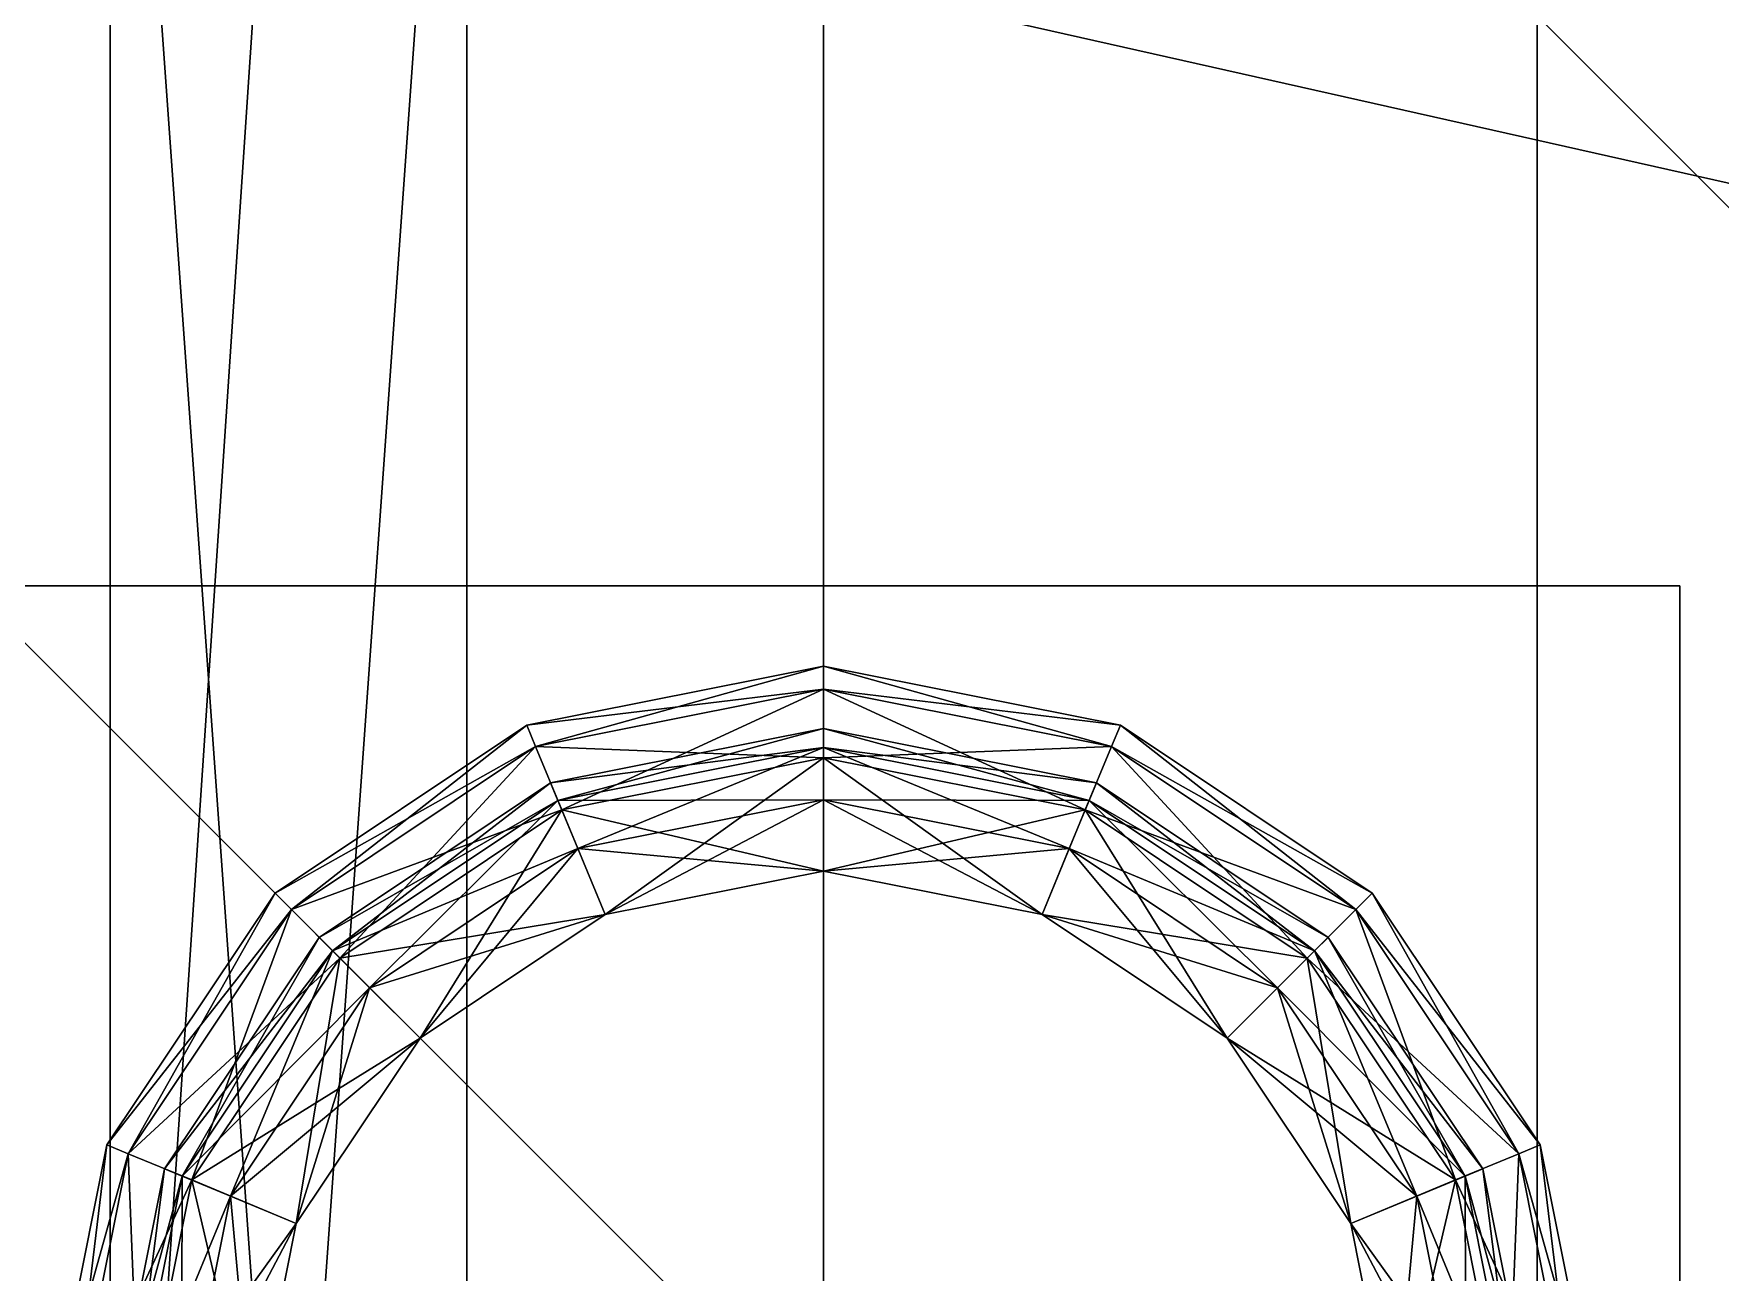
# Model space of a CAD drawing. Header units: metres. Extents: x -124 to 60, y -56 to 44.
# Drawn here: x 7.893 to 10.257, y -30.763 to -29.026 of the extents above; entities that cross this region are included whole.
import ezdxf

# ---------------------------------------------------------------- set-up
doc = ezdxf.new("R2010")
doc.units = ezdxf.units.M

msp = doc.modelspace()

# ---------------------------------------------------------------- linework, layer by layer
for points in [[(60, 44, 20), (10, 44, 20), (10, -56, 20)], [(10, -56, 20), (60, -56, 20), (60, 44, 20)], [(8, -32, 46), (8, 4, 46), (8, 4, 36)], [(8, 4, 36), (8, -32, 36), (8, -32, 46)], [(8, -32, 20), (8, -32, 24), (8, -2, 24)], [(8, -2, 24), (8, -2, 20), (8, -32, 20)], [(8, -32, 24), (10, -32, 24), (10, -2, 24)], [(10, -2, 24), (8, -2, 24), (8, -32, 24)], [(8, -36, 10), (8, -14, 10), (4, -14, 10)], [(4, -14, 10), (4, -36, 10), (8, -36, 10)], [(8, -30, 32), (8, -30, 36), (8, -20, 36)], [(8, -20, 36), (8, -20, 32), (8, -30, 32)], [(-13, -24, -6), (-13, -33, -6), (27, -33, -6)], [(27, -33, -6), (27, -24, -6), (-13, -24, -6)], [(20, -32, 10), (8, -32, 10), (8, -26, 10)], [(8, -26, 10), (20, -26, 10), (20, -32, 10)], [(8, -38, 20), (8, -28, 20), (8, -28, 17)], [(8, -28, 17), (8, -36, 17), (8, -38, 20)], [(8, -36, 14), (8, -28, 14), (8, -28, 11)], [(8, -28, 11), (8, -38, 11), (8, -36, 14)], [(8.5, -35, 17), (8, -35, 17), (8, -28, 17)], [(8, -28, 17), (8.5, -28, 17), (8.5, -35, 17)], [(8.5, -28, 14), (8, -28, 14), (8, -35, 14)], [(8, -35, 14), (8.5, -35, 14), (8.5, -28, 14)], [(8, -38, 10), (8, -38, 11), (8, -28, 11)], [(8, -28, 11), (8, -28, 10), (8, -38, 10)], [(19, -38, 20), (19, -28, 20), (9, -28, 20)], [(9, -28, 20), (9, -38, 20), (19, -38, 20)], [(9, -28, 11), (19, -28, 11), (19, -38, 11)], [(19, -38, 11), (9, -38, 11), (9, -28, 11)], [(8, -28.8284, 30.8284), (8, -28.8284, 32), (8, -30, 32)], [(8, -30, 32), (8, -30, 30.8284), (8, -28.8284, 30.8284)], [(8, -29.092, 30.5376), (8, -28.8284, 30.8284), (8, -30, 30.8284)], [(8, -30, 30.8284), (8, -30, 30.4749), (8, -29.092, 30.5376)], [(8, -29.3259, 30.2223), (8, -29.092, 30.5376), (8, -30, 30.4749)], [(8, -30, 30.4749), (8, -30, 30.1213), (8, -29.3259, 30.2223)], [(8, -29.5277, 29.8856), (8, -29.3259, 30.2223), (8, -30, 30.1213)], [(8, -30, 30.1213), (8, -30, 29.7678), (8, -29.5277, 29.8856)], [(8, -29.6955, 29.5307), (8, -29.5277, 29.8856), (8, -30, 29.7678)], [(8, -30, 29.7678), (8, -30, 29.4142), (8, -29.6955, 29.5307)], [(8, -29.8278, 29.1611), (8, -29.6955, 29.5307), (8, -30, 29.4142)], [(10.2, -29.8, 24.2), (10.2, -29.8, 24), (7.8, -29.8, 24)], [(7.8, -29.8, 24), (7.8, -29.8, 24.2), (10.2, -29.8, 24.2)], [(10.2, -32.2, 24.2), (10.2, -29.8, 24.2), (7.8, -29.8, 24.2)], [(7.8, -29.8, 24.2), (7.8, -32.2, 24.2), (10.2, -32.2, 24.2)], [(7.8, -29.8, 24), (10.2, -29.8, 24), (10.2, -32.2, 24)], [(10.2, -32.2, 24), (7.8, -32.2, 24), (7.8, -29.8, 24)], [(10.2, -29.8, 28), (10.2, -29.8, 27.8), (7.8, -29.8, 27.8)], [(7.8, -29.8, 27.8), (7.8, -29.8, 28), (10.2, -29.8, 28)], [(10.2, -32.2, 28), (10.2, -29.8, 28), (7.8, -29.8, 28)], [(7.8, -29.8, 28), (7.8, -32.2, 28), (10.2, -32.2, 28)], [(7.8, -29.8, 27.8), (10.2, -29.8, 27.8), (10.2, -32.2, 27.8)], [(10.2, -32.2, 27.8), (7.8, -32.2, 27.8), (7.8, -29.8, 27.8)], [(10.2, -32.2, 24.2), (10.2, -32.2, 24), (10.2, -29.8, 24)], [(10.2, -29.8, 24), (10.2, -29.8, 24.2), (10.2, -32.2, 24.2)], [(10.2, -32.2, 28), (10.2, -32.2, 27.8), (10.2, -29.8, 27.8)], [(10.2, -29.8, 27.8), (10.2, -29.8, 28), (10.2, -32.2, 28)], [(8, -30, 29.4142), (8, -30, 29.0607), (8, -29.8278, 29.1611)], [(8, -29.9231, 28.7804), (8, -29.8278, 29.1611), (8, -30, 29.0607)], [(8, -30, 29.0607), (8, -30, 28.7071), (8, -29.9231, 28.7804)], [(8, -29.9807, 28.3921), (8, -29.9231, 28.7804), (8, -30, 28.7071)], [(8.59625, -30.0253, 25.5218), (8.58389, -29.9954, 26), (9, -29.9126, 26)], [(9, -29.945, 26.4782), (9, -29.9126, 26), (8.58389, -29.9954, 26)], [(9, -29.9126, 26), (9, -29.945, 25.5218), (8.59625, -30.0253, 25.5218)], [(9, -29.945, 25.5218), (9, -29.9126, 26), (9.41611, -29.9954, 26)], [(9, -29.9126, 26), (9, -29.945, 26.4782), (9.40375, -30.0253, 26.4782)], [(9.40375, -30.0253, 26.4782), (9.41611, -29.9954, 26), (9, -29.9126, 26)], [(8.58389, -29.9954, 26), (8.59625, -30.0253, 26.4782), (9, -29.945, 26.4782)], [(8.63313, -30.1143, 25.0523), (8.59625, -30.0253, 25.5218), (9, -29.945, 25.5218)], [(9, -30.0413, 26.9477), (9, -29.945, 26.4782), (8.59625, -30.0253, 26.4782)], [(9, -29.945, 25.5218), (9, -30.0413, 25.0523), (8.63313, -30.1143, 25.0523)], [(9, -30.0413, 25.0523), (9, -29.945, 25.5218), (9.40375, -30.0253, 25.5218)], [(9.41611, -29.9954, 26), (9.40375, -30.0253, 25.5218), (9, -29.945, 25.5218)], [(9, -29.945, 26.4782), (9, -30.0413, 26.9477), (9.36687, -30.1143, 26.9477)], [(9.36687, -30.1143, 26.9477), (9.40375, -30.0253, 26.4782), (9, -29.945, 26.4782)], [(8, -30, 28.7071), (8, -30, 28.3536), (8, -29.9807, 28.3921)], [(8, -30, 28), (8, -29.9807, 28.3921), (8, -30, 28.3536)], [(8.25397, -30.254, 25.5218), (8.23112, -30.2311, 26), (8.58389, -29.9954, 26)], [(8.59625, -30.0253, 26.4782), (8.58389, -29.9954, 26), (8.23112, -30.2311, 26)], [(8.58389, -29.9954, 26), (8.59625, -30.0253, 25.5218), (8.25397, -30.254, 25.5218)], [(9.40375, -30.0253, 25.5218), (9.41611, -29.9954, 26), (9.76888, -30.2311, 26)], [(9.41611, -29.9954, 26), (9.40375, -30.0253, 26.4782), (9.74603, -30.254, 26.4782)], [(9.74603, -30.254, 26.4782), (9.76888, -30.2311, 26), (9.41611, -29.9954, 26)], [(8, -32, 28), (8, -32, 36), (8, -30, 36)], [(8, -30, 36), (8, -30, 28), (8, -32, 28)], [(9, -30, 27.6), (8.61732, -30.0761, 27.6), (8.62757, -30.1009, 27.7)], [(8.61732, -30.0761, 27.6), (9, -30, 27.6), (9, -30.0268, 27.5)], [(8.61732, -30.0761, 24.4), (9, -30, 24.4), (9, -30.0268, 24.3)], [(9, -30, 24.4), (8.61732, -30.0761, 24.4), (8.62757, -30.1009, 24.5)], [(8.62757, -30.1009, 27.7), (9, -30.0268, 27.7), (9, -30, 27.6)], [(8.62757, -30.1009, 24.5), (9, -30.0268, 24.5), (9, -30, 24.4)], [(9.38268, -30.0761, 27.6), (9, -30, 27.6), (9, -30.0268, 27.7)], [(9.37243, -30.1009, 27.5), (9, -30.0268, 27.5), (9, -30, 27.6)], [(9, -30, 27.6), (9.38268, -30.0761, 27.6), (9.37243, -30.1009, 27.5)], [(9, -30, 24.4), (9.38268, -30.0761, 24.4), (9.37243, -30.1009, 24.3)], [(9.37243, -30.1009, 24.3), (9, -30.0268, 24.3), (9, -30, 24.4)], [(9.38268, -30.0761, 24.4), (9, -30, 24.4), (9, -30.0268, 24.5)], [(8.23112, -30.2311, 26), (8.25397, -30.254, 26.4782), (8.59625, -30.0253, 26.4782)], [(8.32212, -30.3221, 25.0523), (8.25397, -30.254, 25.5218), (8.59625, -30.0253, 25.5218)], [(8.63313, -30.1143, 26.9477), (8.59625, -30.0253, 26.4782), (8.25397, -30.254, 26.4782)], [(8.59625, -30.0253, 25.5218), (8.63313, -30.1143, 25.0523), (8.32212, -30.3221, 25.0523)], [(8.59625, -30.0253, 26.4782), (8.63313, -30.1143, 26.9477), (9, -30.0413, 26.9477)], [(9, -30.0268, 27.5), (8.62757, -30.1009, 27.5), (8.61732, -30.0761, 27.6)], [(9, -30.0268, 24.3), (8.62757, -30.1009, 24.3), (8.61732, -30.0761, 24.4)], [(9, -30.0268, 27.7), (8.62757, -30.1009, 27.7), (8.65559, -30.1685, 27.7732)], [(8.62757, -30.1009, 27.5), (9, -30.0268, 27.5), (9, -30.1, 27.4268)], [(8.62757, -30.1009, 24.3), (9, -30.0268, 24.3), (9, -30.1, 24.2268)], [(9, -30.0268, 24.5), (8.62757, -30.1009, 24.5), (8.65559, -30.1685, 24.5732)], [(8.69385, -30.2609, 24.6), (8.63313, -30.1143, 25.0523), (9, -30.0413, 25.0523)], [(9, -30.2, 27.4), (9, -30.0413, 26.9477), (8.63313, -30.1143, 26.9477)], [(8.65559, -30.1685, 27.7732), (9, -30.1, 27.7732), (9, -30.0268, 27.7)], [(8.65559, -30.1685, 24.5732), (9, -30.1, 24.5732), (9, -30.0268, 24.5)], [(9, -30.0413, 25.0523), (9, -30.2, 24.6), (8.69385, -30.2609, 24.6)], [(9.40375, -30.0253, 25.5218), (9.36687, -30.1143, 25.0523), (9, -30.0413, 25.0523)], [(9.37243, -30.1009, 27.7), (9, -30.0268, 27.7), (9, -30.1, 27.7732)], [(9, -30.0268, 27.7), (9.37243, -30.1009, 27.7), (9.38268, -30.0761, 27.6)], [(9.34441, -30.1685, 27.4268), (9, -30.1, 27.4268), (9, -30.0268, 27.5)], [(9, -30.0268, 27.5), (9.37243, -30.1009, 27.5), (9.34441, -30.1685, 27.4268)], [(9, -30.0268, 24.3), (9.37243, -30.1009, 24.3), (9.34441, -30.1685, 24.2268)], [(9.34441, -30.1685, 24.2268), (9, -30.1, 24.2268), (9, -30.0268, 24.3)], [(9, -30.0268, 24.5), (9.37243, -30.1009, 24.5), (9.38268, -30.0761, 24.4)], [(9.37243, -30.1009, 24.5), (9, -30.0268, 24.5), (9, -30.1, 24.5732)], [(9, -30.2, 24.6), (9, -30.0413, 25.0523), (9.36687, -30.1143, 25.0523)], [(9, -30.0413, 26.9477), (9, -30.2, 27.4), (9.30615, -30.2609, 27.4)], [(9.30615, -30.2609, 27.4), (9.36687, -30.1143, 26.9477), (9, -30.0413, 26.9477)], [(9.36687, -30.1143, 25.0523), (9.40375, -30.0253, 25.5218), (9.74603, -30.254, 25.5218)], [(9.40375, -30.0253, 26.4782), (9.36687, -30.1143, 26.9477), (9.67788, -30.3221, 26.9477)], [(9.76888, -30.2311, 26), (9.74603, -30.254, 25.5218), (9.40375, -30.0253, 25.5218)], [(9.67788, -30.3221, 26.9477), (9.74603, -30.254, 26.4782), (9.40375, -30.0253, 26.4782)], [(8.61732, -30.0761, 27.6), (8.29289, -30.2929, 27.6), (8.31184, -30.3118, 27.7)], [(8.29289, -30.2929, 27.6), (8.61732, -30.0761, 27.6), (8.62757, -30.1009, 27.5)], [(8.29289, -30.2929, 24.4), (8.61732, -30.0761, 24.4), (8.62757, -30.1009, 24.3)], [(8.61732, -30.0761, 24.4), (8.29289, -30.2929, 24.4), (8.31184, -30.3118, 24.5)], [(8.31184, -30.3118, 27.7), (8.62757, -30.1009, 27.7), (8.61732, -30.0761, 27.6)], [(8.31184, -30.3118, 24.5), (8.62757, -30.1009, 24.5), (8.61732, -30.0761, 24.4)], [(9.70711, -30.2929, 27.6), (9.38268, -30.0761, 27.6), (9.37243, -30.1009, 27.7)], [(9.68816, -30.3118, 27.5), (9.37243, -30.1009, 27.5), (9.38268, -30.0761, 27.6)], [(9.68816, -30.3118, 24.3), (9.37243, -30.1009, 24.3), (9.38268, -30.0761, 24.4)], [(9.70711, -30.2929, 24.4), (9.38268, -30.0761, 24.4), (9.37243, -30.1009, 24.5)], [(9.38268, -30.0761, 27.6), (9.70711, -30.2929, 27.6), (9.68816, -30.3118, 27.5)], [(9.38268, -30.0761, 24.4), (9.70711, -30.2929, 24.4), (9.68816, -30.3118, 24.3)], [(8.25397, -30.254, 26.4782), (8.32212, -30.3221, 26.9477), (8.63313, -30.1143, 26.9477)], [(8.62757, -30.1009, 27.5), (8.31184, -30.3118, 27.5), (8.29289, -30.2929, 27.6)], [(8.62757, -30.1009, 24.3), (8.31184, -30.3118, 24.3), (8.29289, -30.2929, 24.4)], [(8.62757, -30.1009, 27.7), (8.31184, -30.3118, 27.7), (8.3636, -30.3636, 27.7732)], [(8.31184, -30.3118, 27.5), (8.62757, -30.1009, 27.5), (8.65559, -30.1685, 27.4268)], [(8.31184, -30.3118, 24.3), (8.62757, -30.1009, 24.3), (8.65559, -30.1685, 24.2268)], [(8.62757, -30.1009, 24.5), (8.31184, -30.3118, 24.5), (8.3636, -30.3636, 24.5732)], [(8.43431, -30.4343, 24.6), (8.32212, -30.3221, 25.0523), (8.63313, -30.1143, 25.0523)], [(8.69385, -30.2609, 27.4), (8.63313, -30.1143, 26.9477), (8.32212, -30.3221, 26.9477)], [(8.3636, -30.3636, 27.7732), (8.65559, -30.1685, 27.7732), (8.62757, -30.1009, 27.7)], [(8.3636, -30.3636, 24.5732), (8.65559, -30.1685, 24.5732), (8.62757, -30.1009, 24.5)], [(8.63313, -30.1143, 25.0523), (8.69385, -30.2609, 24.6), (8.43431, -30.4343, 24.6)], [(9, -30.1, 27.4268), (8.65559, -30.1685, 27.4268), (8.62757, -30.1009, 27.5)], [(9, -30.1, 24.2268), (8.65559, -30.1685, 24.2268), (8.62757, -30.1009, 24.3)], [(8.63313, -30.1143, 26.9477), (8.69385, -30.2609, 27.4), (9, -30.2, 27.4)], [(9, -30.1, 27.7732), (8.65559, -30.1685, 27.7732), (8.69385, -30.2609, 27.8)], [(8.65559, -30.1685, 27.4268), (9, -30.1, 27.4268), (9, -30.2, 27.4)], [(8.65559, -30.1685, 24.2268), (9, -30.1, 24.2268), (9, -30.2, 24.2)], [(9, -30.1, 24.5732), (8.65559, -30.1685, 24.5732), (8.69385, -30.2609, 24.6)], [(8.69385, -30.2609, 27.8), (9, -30.2, 27.8), (9, -30.1, 27.7732)], [(8.69385, -30.2609, 24.6), (9, -30.2, 24.6), (9, -30.1, 24.5732)], [(9.34441, -30.1685, 27.7732), (9, -30.1, 27.7732), (9, -30.2, 27.8)], [(9, -30.1, 27.7732), (9.34441, -30.1685, 27.7732), (9.37243, -30.1009, 27.7)], [(9.30615, -30.2609, 27.4), (9, -30.2, 27.4), (9, -30.1, 27.4268)], [(9, -30.1, 27.4268), (9.34441, -30.1685, 27.4268), (9.30615, -30.2609, 27.4)], [(9, -30.1, 24.2268), (9.34441, -30.1685, 24.2268), (9.30615, -30.2609, 24.2)], [(9.30615, -30.2609, 24.2), (9, -30.2, 24.2), (9, -30.1, 24.2268)], [(9, -30.1, 24.5732), (9.34441, -30.1685, 24.5732), (9.37243, -30.1009, 24.5)], [(9.34441, -30.1685, 24.5732), (9, -30.1, 24.5732), (9, -30.2, 24.6)], [(9.36687, -30.1143, 25.0523), (9.30615, -30.2609, 24.6), (9, -30.2, 24.6)], [(9.30615, -30.2609, 24.6), (9.36687, -30.1143, 25.0523), (9.67788, -30.3221, 25.0523)], [(9.36687, -30.1143, 26.9477), (9.30615, -30.2609, 27.4), (9.56569, -30.4343, 27.4)], [(9.68816, -30.3118, 27.7), (9.37243, -30.1009, 27.7), (9.34441, -30.1685, 27.7732)], [(9.6364, -30.3636, 27.4268), (9.34441, -30.1685, 27.4268), (9.37243, -30.1009, 27.5)], [(9.6364, -30.3636, 24.2268), (9.34441, -30.1685, 24.2268), (9.37243, -30.1009, 24.3)], [(9.68816, -30.3118, 24.5), (9.37243, -30.1009, 24.5), (9.34441, -30.1685, 24.5732)], [(9.74603, -30.254, 25.5218), (9.67788, -30.3221, 25.0523), (9.36687, -30.1143, 25.0523)], [(9.56569, -30.4343, 27.4), (9.67788, -30.3221, 26.9477), (9.36687, -30.1143, 26.9477)], [(9.37243, -30.1009, 27.7), (9.68816, -30.3118, 27.7), (9.70711, -30.2929, 27.6)], [(9.37243, -30.1009, 27.5), (9.68816, -30.3118, 27.5), (9.6364, -30.3636, 27.4268)], [(9.37243, -30.1009, 24.3), (9.68816, -30.3118, 24.3), (9.6364, -30.3636, 24.2268)], [(9.37243, -30.1009, 24.5), (9.68816, -30.3118, 24.5), (9.70711, -30.2929, 24.4)], [(8.65559, -30.1685, 27.4268), (8.3636, -30.3636, 27.4268), (8.31184, -30.3118, 27.5)], [(8.65559, -30.1685, 24.2268), (8.3636, -30.3636, 24.2268), (8.31184, -30.3118, 24.3)], [(8.65559, -30.1685, 27.7732), (8.3636, -30.3636, 27.7732), (8.43431, -30.4343, 27.8)], [(8.3636, -30.3636, 27.4268), (8.65559, -30.1685, 27.4268), (8.69385, -30.2609, 27.4)], [(8.3636, -30.3636, 24.2268), (8.65559, -30.1685, 24.2268), (8.69385, -30.2609, 24.2)], [(8.65559, -30.1685, 24.5732), (8.3636, -30.3636, 24.5732), (8.43431, -30.4343, 24.6)], [(8.43431, -30.4343, 27.8), (8.69385, -30.2609, 27.8), (8.65559, -30.1685, 27.7732)], [(8.43431, -30.4343, 24.6), (8.69385, -30.2609, 24.6), (8.65559, -30.1685, 24.5732)], [(9, -30.2, 27.4), (8.69385, -30.2609, 27.4), (8.65559, -30.1685, 27.4268)], [(9, -30.2, 24.2), (8.69385, -30.2609, 24.2), (8.65559, -30.1685, 24.2268)], [(9, -30.2, 27.8), (9.30615, -30.2609, 27.8), (9.34441, -30.1685, 27.7732)], [(9, -30.2, 24.6), (9.30615, -30.2609, 24.6), (9.34441, -30.1685, 24.5732)], [(9.6364, -30.3636, 27.7732), (9.34441, -30.1685, 27.7732), (9.30615, -30.2609, 27.8)], [(9.56569, -30.4343, 27.4), (9.30615, -30.2609, 27.4), (9.34441, -30.1685, 27.4268)], [(9.56569, -30.4343, 24.2), (9.30615, -30.2609, 24.2), (9.34441, -30.1685, 24.2268)], [(9.6364, -30.3636, 24.5732), (9.34441, -30.1685, 24.5732), (9.30615, -30.2609, 24.6)], [(9.34441, -30.1685, 27.7732), (9.6364, -30.3636, 27.7732), (9.68816, -30.3118, 27.7)], [(9.34441, -30.1685, 27.4268), (9.6364, -30.3636, 27.4268), (9.56569, -30.4343, 27.4)], [(9.34441, -30.1685, 24.2268), (9.6364, -30.3636, 24.2268), (9.56569, -30.4343, 24.2)], [(9.34441, -30.1685, 24.5732), (9.6364, -30.3636, 24.5732), (9.68816, -30.3118, 24.5)], [(8.02527, -30.5963, 25.5218), (7.99541, -30.5839, 26), (8.23112, -30.2311, 26)], [(8.25397, -30.254, 26.4782), (8.23112, -30.2311, 26), (7.99541, -30.5839, 26)], [(8.23112, -30.2311, 26), (8.25397, -30.254, 25.5218), (8.02527, -30.5963, 25.5218)], [(9.74603, -30.254, 25.5218), (9.76888, -30.2311, 26), (10.0046, -30.5839, 26)], [(9.76888, -30.2311, 26), (9.74603, -30.254, 26.4782), (9.97473, -30.5963, 26.4782)], [(9.97473, -30.5963, 26.4782), (10.0046, -30.5839, 26), (9.76888, -30.2311, 26)], [(7.99541, -30.5839, 26), (8.02527, -30.5963, 26.4782), (8.25397, -30.254, 26.4782)], [(8.1143, -30.6331, 25.0523), (8.02527, -30.5963, 25.5218), (8.25397, -30.254, 25.5218)], [(8.32212, -30.3221, 26.9477), (8.25397, -30.254, 26.4782), (8.02527, -30.5963, 26.4782)], [(8.25397, -30.254, 25.5218), (8.32212, -30.3221, 25.0523), (8.1143, -30.6331, 25.0523)], [(9.67788, -30.3221, 25.0523), (9.74603, -30.254, 25.5218), (9.97473, -30.5963, 25.5218)], [(9.74603, -30.254, 26.4782), (9.67788, -30.3221, 26.9477), (9.8857, -30.6331, 26.9477)], [(10.0046, -30.5839, 26), (9.97473, -30.5963, 25.5218), (9.74603, -30.254, 25.5218)], [(9.8857, -30.6331, 26.9477), (9.97473, -30.5963, 26.4782), (9.74603, -30.254, 26.4782)], [(8.32212, -30.3221, 26.9477), (8.43431, -30.4343, 27.4), (8.69385, -30.2609, 27.4)], [(8.69385, -30.2609, 27.4), (8.43431, -30.4343, 27.4), (8.3636, -30.3636, 27.4268)], [(8.69385, -30.2609, 24.2), (8.43431, -30.4343, 24.2), (8.3636, -30.3636, 24.2268)], [(9.30615, -30.2609, 27.8), (9.56569, -30.4343, 27.8), (9.6364, -30.3636, 27.7732)], [(9.67788, -30.3221, 25.0523), (9.56569, -30.4343, 24.6), (9.30615, -30.2609, 24.6)], [(9.30615, -30.2609, 24.6), (9.56569, -30.4343, 24.6), (9.6364, -30.3636, 24.5732)], [(8.29289, -30.2929, 27.6), (8.07612, -30.6173, 27.6), (8.10088, -30.6276, 27.7)], [(8.07612, -30.6173, 27.6), (8.29289, -30.2929, 27.6), (8.31184, -30.3118, 27.5)], [(8.07612, -30.6173, 24.4), (8.29289, -30.2929, 24.4), (8.31184, -30.3118, 24.3)], [(8.29289, -30.2929, 24.4), (8.07612, -30.6173, 24.4), (8.10088, -30.6276, 24.5)], [(8.10088, -30.6276, 27.7), (8.31184, -30.3118, 27.7), (8.29289, -30.2929, 27.6)], [(8.10088, -30.6276, 24.5), (8.31184, -30.3118, 24.5), (8.29289, -30.2929, 24.4)], [(9.92388, -30.6173, 27.6), (9.70711, -30.2929, 27.6), (9.68816, -30.3118, 27.7)], [(9.89912, -30.6276, 27.5), (9.68816, -30.3118, 27.5), (9.70711, -30.2929, 27.6)], [(9.89912, -30.6276, 24.3), (9.68816, -30.3118, 24.3), (9.70711, -30.2929, 24.4)], [(9.92388, -30.6173, 24.4), (9.70711, -30.2929, 24.4), (9.68816, -30.3118, 24.5)], [(9.70711, -30.2929, 27.6), (9.92388, -30.6173, 27.6), (9.89912, -30.6276, 27.5)], [(9.70711, -30.2929, 24.4), (9.92388, -30.6173, 24.4), (9.89912, -30.6276, 24.3)], [(8.02527, -30.5963, 26.4782), (8.1143, -30.6331, 26.9477), (8.32212, -30.3221, 26.9477)], [(8.31184, -30.3118, 27.5), (8.10088, -30.6276, 27.5), (8.07612, -30.6173, 27.6)], [(8.31184, -30.3118, 24.3), (8.10088, -30.6276, 24.3), (8.07612, -30.6173, 24.4)], [(8.31184, -30.3118, 27.7), (8.10088, -30.6276, 27.7), (8.16851, -30.6556, 27.7732)], [(8.10088, -30.6276, 27.5), (8.31184, -30.3118, 27.5), (8.3636, -30.3636, 27.4268)], [(8.10088, -30.6276, 24.3), (8.31184, -30.3118, 24.3), (8.3636, -30.3636, 24.2268)], [(8.31184, -30.3118, 24.5), (8.10088, -30.6276, 24.5), (8.16851, -30.6556, 24.5732)], [(8.2609, -30.6939, 24.6), (8.1143, -30.6331, 25.0523), (8.32212, -30.3221, 25.0523)], [(8.43431, -30.4343, 27.4), (8.32212, -30.3221, 26.9477), (8.1143, -30.6331, 26.9477)], [(8.16851, -30.6556, 27.7732), (8.3636, -30.3636, 27.7732), (8.31184, -30.3118, 27.7)], [(8.16851, -30.6556, 24.5732), (8.3636, -30.3636, 24.5732), (8.31184, -30.3118, 24.5)], [(8.32212, -30.3221, 25.0523), (8.43431, -30.4343, 24.6), (8.2609, -30.6939, 24.6)], [(9.56569, -30.4343, 24.6), (9.67788, -30.3221, 25.0523), (9.8857, -30.6331, 25.0523)], [(9.67788, -30.3221, 26.9477), (9.56569, -30.4343, 27.4), (9.7391, -30.6939, 27.4)], [(9.89912, -30.6276, 27.7), (9.68816, -30.3118, 27.7), (9.6364, -30.3636, 27.7732)], [(9.83149, -30.6556, 27.4268), (9.6364, -30.3636, 27.4268), (9.68816, -30.3118, 27.5)], [(9.83149, -30.6556, 24.2268), (9.6364, -30.3636, 24.2268), (9.68816, -30.3118, 24.3)], [(9.89912, -30.6276, 24.5), (9.68816, -30.3118, 24.5), (9.6364, -30.3636, 24.5732)], [(9.97473, -30.5963, 25.5218), (9.8857, -30.6331, 25.0523), (9.67788, -30.3221, 25.0523)], [(9.7391, -30.6939, 27.4), (9.8857, -30.6331, 26.9477), (9.67788, -30.3221, 26.9477)], [(9.68816, -30.3118, 27.7), (9.89912, -30.6276, 27.7), (9.92388, -30.6173, 27.6)], [(9.68816, -30.3118, 27.5), (9.89912, -30.6276, 27.5), (9.83149, -30.6556, 27.4268)], [(9.68816, -30.3118, 24.3), (9.89912, -30.6276, 24.3), (9.83149, -30.6556, 24.2268)], [(9.68816, -30.3118, 24.5), (9.89912, -30.6276, 24.5), (9.92388, -30.6173, 24.4)], [(8.3636, -30.3636, 27.4268), (8.16851, -30.6556, 27.4268), (8.10088, -30.6276, 27.5)], [(8.3636, -30.3636, 24.2268), (8.16851, -30.6556, 24.2268), (8.10088, -30.6276, 24.3)], [(8.3636, -30.3636, 27.7732), (8.16851, -30.6556, 27.7732), (8.2609, -30.6939, 27.8)], [(8.16851, -30.6556, 27.4268), (8.3636, -30.3636, 27.4268), (8.43431, -30.4343, 27.4)], [(8.16851, -30.6556, 24.2268), (8.3636, -30.3636, 24.2268), (8.43431, -30.4343, 24.2)], [(8.3636, -30.3636, 24.5732), (8.16851, -30.6556, 24.5732), (8.2609, -30.6939, 24.6)], [(8.2609, -30.6939, 27.8), (8.43431, -30.4343, 27.8), (8.3636, -30.3636, 27.7732)], [(8.2609, -30.6939, 24.6), (8.43431, -30.4343, 24.6), (8.3636, -30.3636, 24.5732)], [(9.83149, -30.6556, 27.7732), (9.6364, -30.3636, 27.7732), (9.56569, -30.4343, 27.8)], [(9.7391, -30.6939, 27.4), (9.56569, -30.4343, 27.4), (9.6364, -30.3636, 27.4268)], [(9.7391, -30.6939, 24.2), (9.56569, -30.4343, 24.2), (9.6364, -30.3636, 24.2268)], [(9.83149, -30.6556, 24.5732), (9.6364, -30.3636, 24.5732), (9.56569, -30.4343, 24.6)], [(9.6364, -30.3636, 27.7732), (9.83149, -30.6556, 27.7732), (9.89912, -30.6276, 27.7)], [(9.6364, -30.3636, 27.4268), (9.83149, -30.6556, 27.4268), (9.7391, -30.6939, 27.4)], [(9.6364, -30.3636, 24.2268), (9.83149, -30.6556, 24.2268), (9.7391, -30.6939, 24.2)], [(9.6364, -30.3636, 24.5732), (9.83149, -30.6556, 24.5732), (9.89912, -30.6276, 24.5)], [(8.1143, -30.6331, 26.9477), (8.2609, -30.6939, 27.4), (8.43431, -30.4343, 27.4)], [(8.43431, -30.4343, 27.4), (8.2609, -30.6939, 27.4), (8.16851, -30.6556, 27.4268)], [(8.43431, -30.4343, 24.2), (8.2609, -30.6939, 24.2), (8.16851, -30.6556, 24.2268)], [(9.56569, -30.4343, 27.8), (9.7391, -30.6939, 27.8), (9.83149, -30.6556, 27.7732)], [(9.8857, -30.6331, 25.0523), (9.7391, -30.6939, 24.6), (9.56569, -30.4343, 24.6)], [(9.56569, -30.4343, 24.6), (9.7391, -30.6939, 24.6), (9.83149, -30.6556, 24.5732)], [(7.94496, -31, 25.5218), (7.91264, -31, 26), (7.99541, -30.5839, 26)], [(8.02527, -30.5963, 26.4782), (7.99541, -30.5839, 26), (7.91264, -31, 26)], [(7.99541, -30.5839, 26), (8.02527, -30.5963, 25.5218), (7.94496, -31, 25.5218)], [(9.97473, -30.5963, 25.5218), (10.0046, -30.5839, 26), (10.0874, -31, 26)], [(10.0046, -30.5839, 26), (9.97473, -30.5963, 26.4782), (10.055, -31, 26.4782)], [(10.055, -31, 26.4782), (10.0874, -31, 26), (10.0046, -30.5839, 26)], [(7.91264, -31, 26), (7.94496, -31, 26.4782), (8.02527, -30.5963, 26.4782)], [(8.04133, -31, 25.0523), (7.94496, -31, 25.5218), (8.02527, -30.5963, 25.5218)], [(8.1143, -30.6331, 26.9477), (8.02527, -30.5963, 26.4782), (7.94496, -31, 26.4782)], [(8.02527, -30.5963, 25.5218), (8.1143, -30.6331, 25.0523), (8.04133, -31, 25.0523)], [(9.8857, -30.6331, 25.0523), (9.97473, -30.5963, 25.5218), (10.055, -31, 25.5218)], [(9.97473, -30.5963, 26.4782), (9.8857, -30.6331, 26.9477), (9.95867, -31, 26.9477)], [(9.95867, -31, 26.9477), (10.055, -31, 26.4782), (9.97473, -30.5963, 26.4782)], [(10.0874, -31, 26), (10.055, -31, 25.5218), (9.97473, -30.5963, 25.5218)], [(7.94496, -31, 26.4782), (8.04133, -31, 26.9477), (8.1143, -30.6331, 26.9477)], [(8.07612, -30.6173, 27.6), (8, -31, 27.6), (8.02679, -31, 27.7)], [(8, -31, 27.6), (8.07612, -30.6173, 27.6), (8.10088, -30.6276, 27.5)], [(8, -31, 24.4), (8.07612, -30.6173, 24.4), (8.10088, -30.6276, 24.3)], [(8.07612, -30.6173, 24.4), (8, -31, 24.4), (8.02679, -31, 24.5)], [(8.10088, -30.6276, 27.5), (8.02679, -31, 27.5), (8, -31, 27.6)], [(8.10088, -30.6276, 24.3), (8.02679, -31, 24.3), (8, -31, 24.4)], [(8.02679, -31, 27.7), (8.10088, -30.6276, 27.7), (8.07612, -30.6173, 27.6)], [(8.02679, -31, 24.5), (8.10088, -30.6276, 24.5), (8.07612, -30.6173, 24.4)], [(8.10088, -30.6276, 27.7), (8.02679, -31, 27.7), (8.1, -31, 27.7732)], [(8.02679, -31, 27.5), (8.10088, -30.6276, 27.5), (8.16851, -30.6556, 27.4268)], [(8.02679, -31, 24.3), (8.10088, -30.6276, 24.3), (8.16851, -30.6556, 24.2268)], [(8.10088, -30.6276, 24.5), (8.02679, -31, 24.5), (8.1, -31, 24.5732)], [(8.2, -31, 24.6), (8.04133, -31, 25.0523), (8.1143, -30.6331, 25.0523)], [(8.2609, -30.6939, 27.4), (8.1143, -30.6331, 26.9477), (8.04133, -31, 26.9477)], [(8.1, -31, 27.7732), (8.16851, -30.6556, 27.7732), (8.10088, -30.6276, 27.7)], [(8.1, -31, 24.5732), (8.16851, -30.6556, 24.5732), (8.10088, -30.6276, 24.5)], [(8.1143, -30.6331, 25.0523), (8.2609, -30.6939, 24.6), (8.2, -31, 24.6)], [(9.7391, -30.6939, 24.6), (9.8857, -30.6331, 25.0523), (9.95867, -31, 25.0523)], [(9.8857, -30.6331, 26.9477), (9.7391, -30.6939, 27.4), (9.8, -31, 27.4)], [(9.8, -31, 27.4), (9.95867, -31, 26.9477), (9.8857, -30.6331, 26.9477)], [(9.97321, -31, 27.7), (9.89912, -30.6276, 27.7), (9.83149, -30.6556, 27.7732)], [(9.9, -31, 27.4268), (9.83149, -30.6556, 27.4268), (9.89912, -30.6276, 27.5)], [(9.9, -31, 24.2268), (9.83149, -30.6556, 24.2268), (9.89912, -30.6276, 24.3)], [(9.97321, -31, 24.5), (9.89912, -30.6276, 24.5), (9.83149, -30.6556, 24.5732)], [(10.055, -31, 25.5218), (9.95867, -31, 25.0523), (9.8857, -30.6331, 25.0523)], [(10, -31, 27.6), (9.92388, -30.6173, 27.6), (9.89912, -30.6276, 27.7)], [(9.97321, -31, 27.5), (9.89912, -30.6276, 27.5), (9.92388, -30.6173, 27.6)], [(9.97321, -31, 24.3), (9.89912, -30.6276, 24.3), (9.92388, -30.6173, 24.4)], [(10, -31, 24.4), (9.92388, -30.6173, 24.4), (9.89912, -30.6276, 24.5)], [(9.89912, -30.6276, 27.7), (9.97321, -31, 27.7), (10, -31, 27.6)], [(9.89912, -30.6276, 27.5), (9.97321, -31, 27.5), (9.9, -31, 27.4268)], [(9.89912, -30.6276, 24.3), (9.97321, -31, 24.3), (9.9, -31, 24.2268)], [(9.89912, -30.6276, 24.5), (9.97321, -31, 24.5), (10, -31, 24.4)], [(9.92388, -30.6173, 27.6), (10, -31, 27.6), (9.97321, -31, 27.5)], [(9.92388, -30.6173, 24.4), (10, -31, 24.4), (9.97321, -31, 24.3)], [(8.16851, -30.6556, 27.4268), (8.1, -31, 27.4268), (8.02679, -31, 27.5)], [(8.16851, -30.6556, 24.2268), (8.1, -31, 24.2268), (8.02679, -31, 24.3)], [(8.16851, -30.6556, 27.7732), (8.1, -31, 27.7732), (8.2, -31, 27.8)], [(8.1, -31, 27.4268), (8.16851, -30.6556, 27.4268), (8.2609, -30.6939, 27.4)], [(8.1, -31, 24.2268), (8.16851, -30.6556, 24.2268), (8.2609, -30.6939, 24.2)], [(8.16851, -30.6556, 24.5732), (8.1, -31, 24.5732), (8.2, -31, 24.6)], [(8.2, -31, 27.8), (8.2609, -30.6939, 27.8), (8.16851, -30.6556, 27.7732)], [(8.2, -31, 24.6), (8.2609, -30.6939, 24.6), (8.16851, -30.6556, 24.5732)], [(9.9, -31, 27.7732), (9.83149, -30.6556, 27.7732), (9.7391, -30.6939, 27.8)], [(9.8, -31, 27.4), (9.7391, -30.6939, 27.4), (9.83149, -30.6556, 27.4268)], [(9.8, -31, 24.2), (9.7391, -30.6939, 24.2), (9.83149, -30.6556, 24.2268)], [(9.9, -31, 24.5732), (9.83149, -30.6556, 24.5732), (9.7391, -30.6939, 24.6)], [(9.83149, -30.6556, 27.4268), (9.9, -31, 27.4268), (9.8, -31, 27.4)], [(9.83149, -30.6556, 24.2268), (9.9, -31, 24.2268), (9.8, -31, 24.2)], [(9.83149, -30.6556, 27.7732), (9.9, -31, 27.7732), (9.97321, -31, 27.7)], [(9.83149, -30.6556, 24.5732), (9.9, -31, 24.5732), (9.97321, -31, 24.5)], [(8.04133, -31, 26.9477), (8.2, -31, 27.4), (8.2609, -30.6939, 27.4)], [(8.2609, -30.6939, 27.4), (8.2, -31, 27.4), (8.1, -31, 27.4268)], [(8.2609, -30.6939, 24.2), (8.2, -31, 24.2), (8.1, -31, 24.2268)], [(9.7391, -30.6939, 27.8), (9.8, -31, 27.8), (9.9, -31, 27.7732)], [(9.95867, -31, 25.0523), (9.8, -31, 24.6), (9.7391, -30.6939, 24.6)], [(9.7391, -30.6939, 24.6), (9.8, -31, 24.6), (9.9, -31, 24.5732)]]:
    msp.add_3dface(points)

doc.saveas('drawing.dxf')
